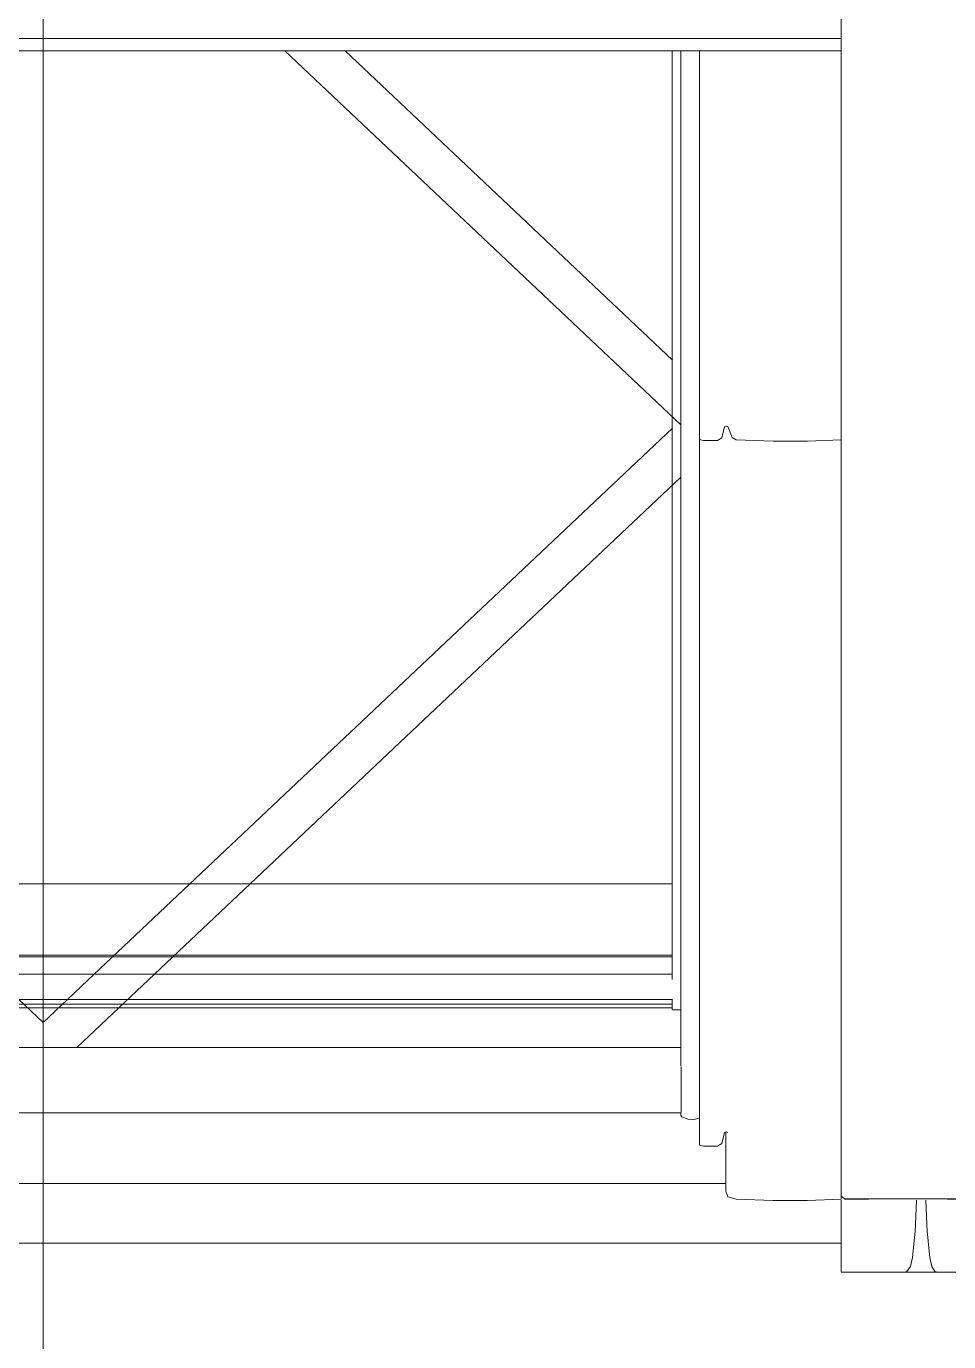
# Model space of a CAD drawing. Header units: metres. Extents: x -3 to 171, y -23 to 41.
# Drawn here: x 1.444 to 1.88, y -15.08 to -14.458 of the extents above; entities that cross this region are included whole.
import ezdxf

# ---------------------------------------------------------------- set-up
doc = ezdxf.new("R2010")
doc.units = ezdxf.units.M
doc.header["$MEASUREMENT"] = 0
doc.set_wipeout_variables(frame=1)
for name, pattern in [('Achse', [0.004, 0.002, -0.001, 0, -0.001]), ('Baufluchtlinie', [0.013, 0.008, -0.005]), ('Wipeout_Contour', [1, 0, -1])]:
    doc.linetypes.add(name, pattern=pattern)
for name, color, linetype in [('6._Dach PP STG1_1_000 Achsraster', 7, 'Continuous'), ('6._Dach PP STG1_1_325 Dachfenster', 7, 'Continuous'), ('6._Dach PP STG1_1_Neubau_840 Baulinien', 7, 'Continuous')]:
    doc.layers.add(name, color=color, linetype=linetype)

msp = doc.modelspace()

# ---------------------------------------------------------------- linework, layer by layer
at = {"layer": '6._Dach PP STG1_1_000 Achsraster', "color": 5, "linetype": 'Achse', "lineweight": 0, "ltscale": 1000}
msp.add_line((-1.5, -15), (21, -15), dxfattribs=at)
at = {"layer": '6._Dach PP STG1_1_Neubau_840 Baulinien', "color": 1, "linetype": 'Baufluchtlinie', "lineweight": 25, "ltscale": 1000, "true_color": 0xfb0106, "flags": 128}
msp.add_lwpolyline([(-3.0225, -14.98287), (0, -15), (18.98764, -15.00055), (22.9775, -15.00378)], dxfattribs=at)

# ---------------------------------------------------------------- wipeouts: each hides what was drawn before it
at = {"color": 254, "linetype": 'Wipeout_Contour', "lineweight": 0, "ltscale": 90.508005}
msp.add_wipeout([(1.75354, -14.46976), (1.75354, -14.94961), (1.75364, -14.97173), (1.75354, -14.97286), (1.75404, -14.97371), (1.75404, -14.46976)], dxfattribs=at).dxf.layer = '6._Dach PP STG1_1_325 Dachfenster'
at = {"color": 254, "linetype": 'Wipeout_Contour', "lineweight": 0, "ltscale": 58.699211}
msp.add_wipeout([(1.77424, -14.64745), (1.77504, -14.64717), (1.77504, -14.46976), (1.77424, -14.46976)], dxfattribs=at).dxf.layer = '6._Dach PP STG1_1_325 Dachfenster'
at = {"color": 254, "linetype": 'Wipeout_Contour', "lineweight": 0, "ltscale": 60.459899}
msp.add_wipeout([(1.07494, -15.02858), (1.07494, -15.03311), (1.82934, -15.03311), (1.82934, -15.02858)], dxfattribs=at).dxf.layer = '6._Dach PP STG1_1_325 Dachfenster'
at = {"color": 254, "linetype": 'Wipeout_Contour', "lineweight": 0, "ltscale": 45.117715}
msp.add_wipeout([(1.82934, -15.04683), (1.85944, -15.04719), (1.86044, -15.04689)], dxfattribs=at).dxf.layer = '6._Dach PP STG1_1_325 Dachfenster'

# ---------------------------------------------------------------- next in the draw order: wipeouts: each hides what was drawn before it
at = {"color": 254, "linetype": 'Wipeout_Contour', "lineweight": 0, "ltscale": 59.340932}
msp.add_wipeout([(1.75404, -14.46976), (1.75404, -14.97371), (1.75684, -14.97484), (1.75684, -14.46976)], dxfattribs=at).dxf.layer = '6._Dach PP STG1_1_325 Dachfenster'
at = {"color": 254, "linetype": 'Wipeout_Contour', "lineweight": 0, "ltscale": 58.699934}
msp.add_wipeout([(1.77504, -14.64717), (1.77584, -14.64738), (1.77584, -14.46976), (1.77504, -14.46976)], dxfattribs=at).dxf.layer = '6._Dach PP STG1_1_325 Dachfenster'

# ---------------------------------------------------------------- next in the draw order: wipeouts: each hides what was drawn before it
at = {"color": 254, "linetype": 'Wipeout_Contour', "lineweight": 0, "ltscale": 58.679236}
msp.add_wipeout([(1.77584, -14.46976), (1.77584, -14.64738), (1.77784, -14.65254), (1.77784, -14.46976)], dxfattribs=at).dxf.layer = '6._Dach PP STG1_1_325 Dachfenster'
at = {"color": 254, "linetype": 'Wipeout_Contour', "lineweight": 0, "ltscale": 45.304125}
msp.add_wipeout([(1.75354, -14.67124), (1.46802, -14.9409), (1.75354, -14.9409)], dxfattribs=at).dxf.layer = '6._Dach PP STG1_1_325 Dachfenster'
at = {"color": 254, "linetype": 'Wipeout_Contour', "lineweight": 0, "ltscale": 60.146884}
msp.add_wipeout([(1.15064, -14.95158), (1.15064, -14.9566), (1.75364, -14.9566), (1.75364, -14.95158)], dxfattribs=at).dxf.layer = '6._Dach PP STG1_1_325 Dachfenster'

# ---------------------------------------------------------------- next in the draw order: wipeouts: each hides what was drawn before it
at = {"color": 254, "linetype": 'Wipeout_Contour', "lineweight": 0, "ltscale": 117.664161}
msp.add_wipeout([(1.15074, -14.6465), (1.15074, -14.67124), (1.43627, -14.9409), (1.46802, -14.9409), (1.75354, -14.67124), (1.75354, -14.6465), (1.5664, -14.46976), (1.33788, -14.46976)], dxfattribs=at).dxf.layer = '6._Dach PP STG1_1_325 Dachfenster'
at = {"color": 254, "linetype": 'Wipeout_Contour', "lineweight": 0, "ltscale": 58.677588}
msp.add_wipeout([(1.77294, -14.46976), (1.77294, -14.65261), (1.77424, -14.64745), (1.77424, -14.46976)], dxfattribs=at).dxf.layer = '6._Dach PP STG1_1_325 Dachfenster'
at = {"color": 254, "linetype": 'Wipeout_Contour', "lineweight": 0, "ltscale": 58.708572}
msp.add_wipeout([(1.77784, -14.65254), (1.77964, -14.6536), (1.77964, -14.46976), (1.77784, -14.46976)], dxfattribs=at).dxf.layer = '6._Dach PP STG1_1_325 Dachfenster'

# ---------------------------------------------------------------- next in the draw order: linework, layer by layer
at = {"layer": '6._Dach PP STG1_1_325 Dachfenster', "color": 7, "linetype": 'Continuous', "lineweight": 13, "ltscale": 1000, "flags": 128}
for points in [[(1.45214, -14.92902), (1.44069, -14.9182), (1.43095, -14.90901), (1.15471, -14.64812)], [(1.74944, -14.86354), (1.15484, -14.86354)], [(1.74944, -14.89727), (1.15484, -14.89727)], [(1.74944, -14.89805), (1.15484, -14.89805)], [(1.74944, -14.90618), (1.15484, -14.90618)], [(1.74958, -14.9182), (1.15471, -14.9182)], [(1.74944, -14.92294), (1.74944, -14.9182)], [(1.74944, -14.9204), (1.15484, -14.9204)], [(1.74944, -14.92209), (1.15484, -14.92209)], [(1.75354, -14.92315), (1.74964, -14.92315)]]:
    msp.add_lwpolyline(points, dxfattribs=at)

# ---------------------------------------------------------------- next in the draw order: wipeouts: each hides what was drawn before it
at = {"color": 254, "linetype": 'Wipeout_Contour', "lineweight": 0, "ltscale": 43.359989}
msp.add_wipeout([(1.5664, -14.46976), (1.75354, -14.6465), (1.75354, -14.46976)], dxfattribs=at).dxf.layer = '6._Dach PP STG1_1_325 Dachfenster'
at = {"color": 254, "linetype": 'Wipeout_Contour', "lineweight": 0, "ltscale": 58.710515}
msp.add_wipeout([(1.76424, -14.46976), (1.76424, -14.65389), (1.77084, -14.65389), (1.77084, -14.46976)], dxfattribs=at).dxf.layer = '6._Dach PP STG1_1_325 Dachfenster'
at = {"color": 254, "linetype": 'Wipeout_Contour', "lineweight": 0, "ltscale": 58.717726}
msp.add_wipeout([(1.77964, -14.6536), (1.79724, -14.65417), (1.79724, -14.46976), (1.77964, -14.46976)], dxfattribs=at).dxf.layer = '6._Dach PP STG1_1_325 Dachfenster'
at = {"color": 254, "linetype": 'Wipeout_Contour', "lineweight": 0, "ltscale": 45.599319}
msp.add_wipeout([(1.15074, -14.94097), (1.75354, -14.94097), (1.15074, -14.9409)], dxfattribs=at).dxf.layer = '6._Dach PP STG1_1_325 Dachfenster'

# ---------------------------------------------------------------- next in the draw order: linework, layer by layer
at = {"layer": '6._Dach PP STG1_1_325 Dachfenster', "color": 7, "linetype": 'Continuous', "lineweight": 13, "ltscale": 1000, "flags": 128}
msp.add_lwpolyline([(1.45214, -14.92902), (1.4636, -14.9182), (1.47333, -14.90901), (1.74958, -14.64812)], dxfattribs=at)

# ---------------------------------------------------------------- next in the draw order: wipeouts: each hides what was drawn before it
at = {"color": 254, "linetype": 'Wipeout_Contour', "lineweight": 0, "ltscale": 58.705276}
msp.add_wipeout([(1.76234, -14.65339), (1.76424, -14.65389), (1.76424, -14.46976), (1.76234, -14.46976)], dxfattribs=at).dxf.layer = '6._Dach PP STG1_1_325 Dachfenster'
at = {"color": 254, "linetype": 'Wipeout_Contour', "lineweight": 0, "ltscale": 58.704423}
msp.add_wipeout([(1.77084, -14.65389), (1.77294, -14.65261), (1.77294, -14.46976), (1.77084, -14.46976)], dxfattribs=at).dxf.layer = '6._Dach PP STG1_1_325 Dachfenster'
at = {"color": 254, "linetype": 'Wipeout_Contour', "lineweight": 0, "ltscale": 58.729599}
msp.add_wipeout([(1.81344, -14.46976), (1.79724, -14.46976), (1.79724, -14.65417), (1.81344, -14.65417)], dxfattribs=at).dxf.layer = '6._Dach PP STG1_1_325 Dachfenster'
at = {"color": 254, "linetype": 'Wipeout_Contour', "lineweight": 0, "ltscale": 60.10553}
msp.add_wipeout([(1.15074, -14.94097), (1.15074, -14.94642), (1.75354, -14.94642), (1.75354, -14.94097)], dxfattribs=at).dxf.layer = '6._Dach PP STG1_1_325 Dachfenster'

# ---------------------------------------------------------------- next in the draw order: linework, layer by layer
at = {"layer": '6._Dach PP STG1_1_325 Dachfenster', "color": 7, "linetype": 'Continuous', "lineweight": 13, "ltscale": 1000, "flags": 128}
for points in [[(1.46802, -14.9409), (1.75354, -14.67124)], [(1.75354, -14.9409), (1.15074, -14.9409)], [(1.75354, -14.94097), (1.15074, -14.94097)]]:
    msp.add_lwpolyline(points, dxfattribs=at)

# ---------------------------------------------------------------- next in the draw order: wipeouts: each hides what was drawn before it
at = {"color": 254, "linetype": 'Wipeout_Contour', "lineweight": 0, "ltscale": 59.345613}
msp.add_wipeout([(1.75684, -14.46976), (1.75684, -14.97484), (1.75994, -14.97491), (1.75994, -14.46976)], dxfattribs=at).dxf.layer = '6._Dach PP STG1_1_325 Dachfenster'
at = {"color": 254, "linetype": 'Wipeout_Contour', "lineweight": 0, "ltscale": 58.734251}
msp.add_wipeout([(1.81344, -14.46976), (1.81344, -14.65417), (1.82934, -14.65366), (1.82934, -14.46976)], dxfattribs=at).dxf.layer = '6._Dach PP STG1_1_325 Dachfenster'
at = {"color": 254, "linetype": 'Wipeout_Contour', "lineweight": 0, "ltscale": 59.71652}
msp.add_wipeout([(1.77424, -14.64745), (1.77424, -14.98114), (1.77504, -14.98085), (1.77504, -14.64717)], dxfattribs=at).dxf.layer = '6._Dach PP STG1_1_325 Dachfenster'
at = {"color": 254, "linetype": 'Wipeout_Contour', "lineweight": 0, "ltscale": 60.120406}
msp.add_wipeout([(1.75354, -14.94712), (1.15074, -14.94712), (1.15074, -14.94776), (1.75354, -14.94776)], dxfattribs=at).dxf.layer = '6._Dach PP STG1_1_325 Dachfenster'

# ---------------------------------------------------------------- next in the draw order: wipeouts: each hides what was drawn before it
at = {"color": 254, "linetype": 'Wipeout_Contour', "lineweight": 0, "ltscale": 59.407474}
msp.add_wipeout([(1.83104, -14.44058), (1.83104, -15.01247), (1.86644, -15.01247), (1.86644, -14.44058)], dxfattribs=at).dxf.layer = '6._Dach PP STG1_1_325 Dachfenster'
at = {"color": 254, "linetype": 'Wipeout_Contour', "lineweight": 0, "ltscale": 59.344684}
msp.add_wipeout([(1.75994, -14.97491), (1.76234, -14.97409), (1.76234, -14.46976), (1.75994, -14.46976)], dxfattribs=at).dxf.layer = '6._Dach PP STG1_1_325 Dachfenster'
at = {"color": 254, "linetype": 'Wipeout_Contour', "lineweight": 0, "ltscale": 59.726699}
msp.add_wipeout([(1.77424, -14.64745), (1.77294, -14.65261), (1.77294, -14.9863), (1.77424, -14.98114)], dxfattribs=at).dxf.layer = '6._Dach PP STG1_1_325 Dachfenster'
at = {"color": 254, "linetype": 'Wipeout_Contour', "lineweight": 0, "ltscale": 59.741457}
msp.add_wipeout([(1.77964, -14.6536), (1.77784, -14.65254), (1.77784, -14.98626), (1.77964, -14.98732)], dxfattribs=at).dxf.layer = '6._Dach PP STG1_1_325 Dachfenster'
at = {"color": 254, "linetype": 'Wipeout_Contour', "lineweight": 0, "ltscale": 60.135184}
msp.add_wipeout([(1.15064, -14.95073), (1.15064, -14.95158), (1.75364, -14.95158), (1.75364, -14.95073)], dxfattribs=at).dxf.layer = '6._Dach PP STG1_1_325 Dachfenster'

# ---------------------------------------------------------------- next in the draw order: wipeouts: each hides what was drawn before it
at = {"color": 254, "linetype": 'Wipeout_Contour', "lineweight": 0, "ltscale": 59.394494}
msp.add_wipeout([(1.82934, -14.44058), (1.82934, -15.01121), (1.83104, -15.01247), (1.83104, -14.44058)], dxfattribs=at).dxf.layer = '6._Dach PP STG1_1_325 Dachfenster'
at = {"color": 254, "linetype": 'Wipeout_Contour', "lineweight": 0, "ltscale": 59.425739}
msp.add_wipeout([(1.86644, -14.44058), (1.86644, -15.01247), (1.90324, -15.01247), (1.90324, -14.44058)], dxfattribs=at).dxf.layer = '6._Dach PP STG1_1_325 Dachfenster'
at = {"color": 254, "linetype": 'Wipeout_Contour', "lineweight": 0, "ltscale": 59.728286}
msp.add_wipeout([(1.77584, -14.64738), (1.77584, -14.9811), (1.77784, -14.98626), (1.77784, -14.65254)], dxfattribs=at).dxf.layer = '6._Dach PP STG1_1_325 Dachfenster'
at = {"color": 254, "linetype": 'Wipeout_Contour', "lineweight": 0, "ltscale": 59.739296}
msp.add_wipeout([(1.76424, -14.65389), (1.76424, -14.98757), (1.77084, -14.98757), (1.77084, -14.65389)], dxfattribs=at).dxf.layer = '6._Dach PP STG1_1_325 Dachfenster'
at = {"color": 254, "linetype": 'Wipeout_Contour', "lineweight": 0, "ltscale": 90.137543}
msp.add_wipeout([(1.15064, -14.95073), (1.75364, -14.95073), (1.75364, -14.94988), (1.75354, -14.94882), (1.15074, -14.94882), (1.15074, -14.94961)], dxfattribs=at).dxf.layer = '6._Dach PP STG1_1_325 Dachfenster'

# ---------------------------------------------------------------- next in the draw order: wipeouts: each hides what was drawn before it
at = {"color": 254, "linetype": 'Wipeout_Contour', "lineweight": 0, "ltscale": 58.2168}
msp.add_wipeout([(1.07494, -14.46963), (1.82934, -14.46963), (1.82934, -14.46389), (1.07494, -14.46389)], dxfattribs=at).dxf.layer = '6._Dach PP STG1_1_325 Dachfenster'
at = {"color": 254, "linetype": 'Wipeout_Contour', "lineweight": 0, "ltscale": 59.73627}
msp.add_wipeout([(1.76234, -14.65339), (1.76234, -14.98708), (1.76424, -14.98757), (1.76424, -14.65389)], dxfattribs=at).dxf.layer = '6._Dach PP STG1_1_325 Dachfenster'
at = {"color": 254, "linetype": 'Wipeout_Contour', "lineweight": 0, "ltscale": 59.738768}
msp.add_wipeout([(1.77294, -14.65261), (1.77084, -14.65389), (1.77084, -14.98757), (1.77294, -14.9863)], dxfattribs=at).dxf.layer = '6._Dach PP STG1_1_325 Dachfenster'
at = {"color": 254, "linetype": 'Wipeout_Contour', "lineweight": 0, "ltscale": 59.749458}
msp.add_wipeout([(1.79724, -14.65417), (1.77964, -14.6536), (1.77964, -14.98732), (1.79724, -14.98789)], dxfattribs=at).dxf.layer = '6._Dach PP STG1_1_325 Dachfenster'
at = {"color": 254, "linetype": 'Wipeout_Contour', "lineweight": 0, "ltscale": 59.765495}
msp.add_wipeout([(1.81344, -14.65417), (1.81344, -14.98789), (1.82934, -14.98738), (1.82934, -14.65366)], dxfattribs=at).dxf.layer = '6._Dach PP STG1_1_325 Dachfenster'
at = {"color": 254, "linetype": 'Wipeout_Contour', "lineweight": 0, "ltscale": 60.123793}
msp.add_wipeout([(1.15074, -14.94882), (1.75354, -14.94882), (1.75354, -14.94776), (1.15074, -14.94776)], dxfattribs=at).dxf.layer = '6._Dach PP STG1_1_325 Dachfenster'
at = {"color": 254, "linetype": 'Wipeout_Contour', "lineweight": 0, "ltscale": 239.822809}
msp.add_wipeout([(1.07494, -15.01269), (1.07494, -15.02356), (1.82934, -15.02356), (1.82934, -15.01269), (1.81344, -15.0132), (1.79724, -15.0132), (1.77964, -15.01264), (1.77584, -15.01158), (1.77484, -15.00882), (1.77484, -15.00525), (1.12944, -15.00525), (1.12944, -15.00882), (1.12844, -15.01158), (1.12464, -15.01264), (1.10704, -15.0132), (1.09084, -15.0132)], dxfattribs=at).dxf.layer = '6._Dach PP STG1_1_325 Dachfenster'

# ---------------------------------------------------------------- next in the draw order: linework, layer by layer
at = {"layer": '6._Dach PP STG1_1_325 Dachfenster', "color": 7, "linetype": 'Continuous', "lineweight": 13, "ltscale": 1000, "flags": 128}
msp.add_lwpolyline([(1.76234, -14.65339), (1.76424, -14.65389), (1.77084, -14.65389)], dxfattribs=at)

# ---------------------------------------------------------------- next in the draw order: wipeouts: each hides what was drawn before it
at = {"color": 254, "linetype": 'Wipeout_Contour', "lineweight": 0, "ltscale": 58.202342}
msp.add_wipeout([(1.07494, -14.46389), (1.82934, -14.46389), (1.82934, -14.46237), (1.07494, -14.46237)], dxfattribs=at).dxf.layer = '6._Dach PP STG1_1_325 Dachfenster'
at = {"color": 254, "linetype": 'Wipeout_Contour', "lineweight": 0, "ltscale": 44.195683}
msp.add_wipeout([(1.07494, -14.46976), (1.82934, -14.46976), (1.07494, -14.46963)], dxfattribs=at).dxf.layer = '6._Dach PP STG1_1_325 Dachfenster'
at = {"color": 254, "linetype": 'Wipeout_Contour', "lineweight": 0, "ltscale": 59.727576}
msp.add_wipeout([(1.77584, -14.64738), (1.77504, -14.64717), (1.77504, -14.98085), (1.77574, -14.98104)], dxfattribs=at).dxf.layer = '6._Dach PP STG1_1_325 Dachfenster'
at = {"color": 254, "linetype": 'Wipeout_Contour', "lineweight": 0, "ltscale": 59.758715}
msp.add_wipeout([(1.79724, -14.65417), (1.79724, -14.98789), (1.81344, -14.98789), (1.81344, -14.65417)], dxfattribs=at).dxf.layer = '6._Dach PP STG1_1_325 Dachfenster'
at = {"color": 254, "linetype": 'Wipeout_Contour', "lineweight": 0, "ltscale": 60.117735}
msp.add_wipeout([(1.15074, -14.94642), (1.15074, -14.94712), (1.75354, -14.94712), (1.75354, -14.94642)], dxfattribs=at).dxf.layer = '6._Dach PP STG1_1_325 Dachfenster'
at = {"color": 254, "linetype": 'Wipeout_Contour', "lineweight": 0, "ltscale": 60.439635}
msp.add_wipeout([(1.07494, -15.02689), (1.82934, -15.02689), (1.82934, -15.02462), (1.07494, -15.02462)], dxfattribs=at).dxf.layer = '6._Dach PP STG1_1_325 Dachfenster'

# ---------------------------------------------------------------- next in the draw order: linework, layer by layer
at = {"layer": '6._Dach PP STG1_1_325 Dachfenster', "color": 7, "linetype": 'Continuous', "lineweight": 13, "ltscale": 1000, "flags": 128}
for points in [[(1.82934, -14.46976), (1.07494, -14.46976)], [(1.5664, -14.46976), (1.75354, -14.6465)], [(1.59485, -14.46976), (1.74958, -14.61588)], [(1.74944, -14.90873), (1.74944, -14.46976)], [(1.75354, -14.94961), (1.75354, -14.46976)], [(1.77294, -14.65261), (1.77424, -14.64745)], [(1.77424, -14.64745), (1.77504, -14.64717)], [(1.77504, -14.64717), (1.77584, -14.64738)], [(1.77584, -14.64738), (1.77784, -14.65254)], [(1.77084, -14.65389), (1.77294, -14.65261)], [(1.77784, -14.65254), (1.77964, -14.6536)], [(1.77964, -14.6536), (1.79724, -14.65417), (1.81344, -14.65417), (1.82934, -14.65366)]]:
    msp.add_lwpolyline(points, dxfattribs=at)

# ---------------------------------------------------------------- next in the draw order: wipeouts: each hides what was drawn before it
at = {"color": 254, "linetype": 'Wipeout_Contour', "lineweight": 0, "ltscale": 58.186971}
msp.add_wipeout([(1.82934, -14.45811), (1.07494, -14.45811), (1.07494, -14.46042), (1.82934, -14.46042)], dxfattribs=at).dxf.layer = '6._Dach PP STG1_1_325 Dachfenster'
at = {"color": 254, "linetype": 'Wipeout_Contour', "lineweight": 0, "ltscale": 60.459626}
msp.add_wipeout([(1.77964, -14.98732), (1.77964, -15.01264), (1.79724, -15.0132), (1.79724, -14.98789)], dxfattribs=at).dxf.layer = '6._Dach PP STG1_1_325 Dachfenster'
at = {"color": 254, "linetype": 'Wipeout_Contour', "lineweight": 0, "ltscale": 60.447506}
msp.add_wipeout([(1.07494, -15.02689), (1.07494, -15.02858), (1.82934, -15.02858), (1.82934, -15.02689)], dxfattribs=at).dxf.layer = '6._Dach PP STG1_1_325 Dachfenster'

# ---------------------------------------------------------------- next in the draw order: wipeouts: each hides what was drawn before it
at = {"color": 254, "linetype": 'Wipeout_Contour', "lineweight": 0, "ltscale": 58.195444}
msp.add_wipeout([(1.82934, -14.46042), (1.07494, -14.46042), (1.07494, -14.46237), (1.82934, -14.46237)], dxfattribs=at).dxf.layer = '6._Dach PP STG1_1_325 Dachfenster'
at = {"color": 254, "linetype": 'Wipeout_Contour', "lineweight": 0, "ltscale": 60.538254}
msp.add_wipeout([(1.77584, -14.98117), (1.77484, -15.00882), (1.77584, -15.01158), (1.77784, -14.98626)], dxfattribs=at).dxf.layer = '6._Dach PP STG1_1_325 Dachfenster'
at = {"color": 254, "linetype": 'Wipeout_Contour', "lineweight": 0, "ltscale": 60.468629}
msp.add_wipeout([(1.79724, -14.98789), (1.79724, -15.0132), (1.81344, -15.0132), (1.81344, -14.98789)], dxfattribs=at).dxf.layer = '6._Dach PP STG1_1_325 Dachfenster'
at = {"color": 254, "linetype": 'Wipeout_Contour', "lineweight": 0, "ltscale": 60.433018}
msp.add_wipeout([(1.07494, -15.02356), (1.07494, -15.02462), (1.82934, -15.02462), (1.82934, -15.02356)], dxfattribs=at).dxf.layer = '6._Dach PP STG1_1_325 Dachfenster'
at = {"color": 254, "linetype": 'Wipeout_Contour', "lineweight": 0, "ltscale": 60.624419}
msp.add_wipeout([(1.86432, -15.02775), (1.82934, -15.02775), (1.82934, -15.04027), (1.86311, -15.04027)], dxfattribs=at).dxf.layer = '6._Dach PP STG1_1_325 Dachfenster'

# ---------------------------------------------------------------- next in the draw order: linework, layer by layer
at = {"layer": '6._Dach PP STG1_1_325 Dachfenster', "color": 7, "linetype": 'Continuous', "lineweight": 13, "ltscale": 1000, "flags": 128}
for points in [[(1.82934, -14.46389), (1.07494, -14.46389)], [(1.07494, -15.03339), (1.82934, -15.03339)]]:
    msp.add_lwpolyline(points, dxfattribs=at)

# ---------------------------------------------------------------- next in the draw order: wipeouts: each hides what was drawn before it
at = {"color": 254, "linetype": 'Wipeout_Contour', "lineweight": 0, "ltscale": 45.745651}
msp.add_wipeout([(1.77964, -14.98732), (1.77584, -15.01158), (1.77964, -15.01264)], dxfattribs=at).dxf.layer = '6._Dach PP STG1_1_325 Dachfenster'
at = {"color": 254, "linetype": 'Wipeout_Contour', "lineweight": 0, "ltscale": 60.47513}
msp.add_wipeout([(1.81344, -14.98789), (1.81344, -15.0132), (1.82934, -15.01269), (1.82934, -14.98738)], dxfattribs=at).dxf.layer = '6._Dach PP STG1_1_325 Dachfenster'
at = {"color": 254, "linetype": 'Wipeout_Contour', "lineweight": 0, "ltscale": 60.656742}
msp.add_wipeout([(1.86311, -15.04027), (1.82934, -15.04027), (1.82934, -15.04449), (1.86215, -15.04449)], dxfattribs=at).dxf.layer = '6._Dach PP STG1_1_325 Dachfenster'

# ---------------------------------------------------------------- next in the draw order: wipeouts: each hides what was drawn before it
at = {"color": 254, "linetype": 'Wipeout_Contour', "lineweight": 0, "ltscale": 44.855218}
msp.add_wipeout([(1.77584, -15.01158), (1.77964, -14.98732), (1.77784, -14.98626)], dxfattribs=at).dxf.layer = '6._Dach PP STG1_1_325 Dachfenster'
at = {"color": 254, "linetype": 'Wipeout_Contour', "lineweight": 0, "ltscale": 75.938276}
msp.add_wipeout([(1.82934, -15.01304), (1.82934, -15.02775), (1.86432, -15.02775), (1.86444, -15.02455), (1.86495, -15.01304)], dxfattribs=at).dxf.layer = '6._Dach PP STG1_1_325 Dachfenster'
at = {"color": 254, "linetype": 'Wipeout_Contour', "lineweight": 0, "ltscale": 60.672828}
msp.add_wipeout([(1.82934, -15.04683), (1.87355, -15.04683), (1.87214, -15.04449), (1.82934, -15.04449)], dxfattribs=at).dxf.layer = '6._Dach PP STG1_1_325 Dachfenster'

# ---------------------------------------------------------------- next in the draw order: wipeouts: each hides what was drawn before it
at = {"color": 254, "linetype": 'Wipeout_Contour', "lineweight": 0, "ltscale": 59.513398}
msp.add_wipeout([(1.77484, -14.98092), (1.77484, -15.00882), (1.77584, -14.98117), (1.77504, -14.98085)], dxfattribs=at).dxf.layer = '6._Dach PP STG1_1_325 Dachfenster'
at = {"color": 254, "linetype": 'Wipeout_Contour', "lineweight": 0, "ltscale": 45.960883}
msp.add_wipeout([(1.82934, -15.01304), (1.86495, -15.01304), (1.82934, -15.01262)], dxfattribs=at).dxf.layer = '6._Dach PP STG1_1_325 Dachfenster'
at = {"color": 254, "linetype": 'Wipeout_Contour', "lineweight": 0, "ltscale": 46.07158}
msp.add_wipeout([(1.85944, -15.04719), (1.90494, -15.04719), (1.86074, -15.04683)], dxfattribs=at).dxf.layer = '6._Dach PP STG1_1_325 Dachfenster'

# ---------------------------------------------------------------- next in the draw order: linework, layer by layer
at = {"layer": '6._Dach PP STG1_1_325 Dachfenster', "color": 7, "linetype": 'Continuous', "lineweight": 13, "ltscale": 1000, "flags": 128}
msp.add_lwpolyline([(1.77484, -15.00882), (1.77584, -15.01158)], dxfattribs=at)

# ---------------------------------------------------------------- next in the draw order: wipeouts: each hides what was drawn before it
at = {"color": 254, "linetype": 'Wipeout_Contour', "lineweight": 0, "ltscale": 60.32839}
msp.add_wipeout([(1.12944, -14.99323), (1.12944, -15.00518), (1.77484, -15.00518), (1.77484, -14.99323)], dxfattribs=at).dxf.layer = '6._Dach PP STG1_1_325 Dachfenster'
at = {"color": 254, "linetype": 'Wipeout_Contour', "lineweight": 0, "ltscale": 61.53369}
msp.add_wipeout([(1.82934, -15.01262), (1.86487, -15.01262), (1.83104, -15.01247), (1.82934, -15.01121)], dxfattribs=at).dxf.layer = '6._Dach PP STG1_1_325 Dachfenster'
at = {"color": 254, "linetype": 'Wipeout_Contour', "lineweight": 0, "ltscale": 60.681913}
msp.add_wipeout([(1.90494, -15.04449), (1.87214, -15.04449), (1.87355, -15.04683), (1.90494, -15.04683)], dxfattribs=at).dxf.layer = '6._Dach PP STG1_1_325 Dachfenster'

# ---------------------------------------------------------------- next in the draw order: linework, layer by layer
at = {"layer": '6._Dach PP STG1_1_325 Dachfenster', "color": 7, "linetype": 'Continuous', "lineweight": 13, "ltscale": 1000, "flags": 128}
for points in [[(1.82934, -15.01121), (1.82934, -14.44058)], [(1.77484, -15.00525), (1.12944, -15.00525)], [(1.77584, -15.01158), (1.77964, -15.01264), (1.79724, -15.0132), (1.81344, -15.0132), (1.82934, -15.01269)], [(1.83104, -15.01247), (1.82934, -15.01121)], [(1.82934, -15.01121), (1.82934, -15.01262)], [(1.82934, -15.01304), (1.82934, -15.02775), (1.82934, -15.04027), (1.82934, -15.04449), (1.82934, -15.04683)]]:
    msp.add_lwpolyline(points, dxfattribs=at)

# ---------------------------------------------------------------- next in the draw order: wipeouts: each hides what was drawn before it
at = {"color": 254, "linetype": 'Wipeout_Contour', "lineweight": 0, "ltscale": 240.253709}
msp.add_wipeout([(1.12944, -14.98092), (1.12944, -14.99323), (1.77484, -14.99323), (1.77484, -14.98092), (1.77424, -14.98114), (1.77294, -14.9863), (1.77084, -14.98757), (1.76424, -14.98757), (1.76234, -14.98708), (1.76234, -14.97866), (1.14194, -14.97866), (1.14194, -14.98708), (1.14004, -14.98757), (1.13344, -14.98757), (1.13134, -14.9863), (1.13004, -14.98114)], dxfattribs=at).dxf.layer = '6._Dach PP STG1_1_325 Dachfenster'
at = {"color": 254, "linetype": 'Wipeout_Contour', "lineweight": 0, "ltscale": 61.220138}
msp.add_wipeout([(1.86481, -15.01247), (1.90494, -15.01262), (1.90494, -15.01121), (1.90324, -15.01247)], dxfattribs=at).dxf.layer = '6._Dach PP STG1_1_325 Dachfenster'
at = {"color": 254, "linetype": 'Wipeout_Contour', "lineweight": 0, "ltscale": 60.669322}
msp.add_wipeout([(1.86311, -15.04027), (1.86215, -15.04449), (1.90494, -15.04449), (1.90494, -15.04027)], dxfattribs=at).dxf.layer = '6._Dach PP STG1_1_325 Dachfenster'

# ---------------------------------------------------------------- next in the draw order: linework, layer by layer
at = {"layer": '6._Dach PP STG1_1_325 Dachfenster', "color": 7, "linetype": 'Continuous', "lineweight": 13, "ltscale": 1000, "flags": 128}
for points in [[(1.77294, -14.9863), (1.77424, -14.98114)], [(1.77424, -14.98114), (1.77504, -14.98085)], [(1.77484, -14.98092), (1.77484, -15.00882)], [(1.77504, -14.98085), (1.77574, -14.98104)], [(1.76234, -14.98708), (1.76424, -14.98757), (1.77084, -14.98757)], [(1.77084, -14.98757), (1.77294, -14.9863)], [(1.90494, -15.04719), (1.85944, -15.04719), (1.82934, -15.04719)]]:
    msp.add_lwpolyline(points, dxfattribs=at)

# ---------------------------------------------------------------- next in the draw order: wipeouts: each hides what was drawn before it
at = {"color": 254, "linetype": 'Wipeout_Contour', "lineweight": 0, "ltscale": 209.08802}
msp.add_wipeout([(1.14194, -14.97409), (1.14194, -14.97866), (1.76234, -14.97866), (1.76234, -14.97409), (1.75994, -14.97491), (1.75684, -14.97484), (1.75404, -14.97371), (1.75354, -14.97286), (1.75354, -14.97173), (1.15074, -14.97173), (1.15074, -14.97286), (1.15024, -14.97371), (1.14744, -14.97484), (1.14434, -14.97491)], dxfattribs=at).dxf.layer = '6._Dach PP STG1_1_325 Dachfenster'
at = {"color": 254, "linetype": 'Wipeout_Contour', "lineweight": 0, "ltscale": 60.635422}
msp.add_wipeout([(1.86311, -15.04027), (1.90494, -15.04027), (1.90494, -15.02775), (1.86432, -15.02775)], dxfattribs=at).dxf.layer = '6._Dach PP STG1_1_325 Dachfenster'

# ---------------------------------------------------------------- next in the draw order: linework, layer by layer
at = {"layer": '6._Dach PP STG1_1_325 Dachfenster', "color": 7, "linetype": 'Continuous', "lineweight": 13, "ltscale": 1000, "flags": 128}
for points in [[(1.76234, -14.98708), (1.76234, -14.65339), (1.76234, -14.46976)], [(1.75684, -14.97484), (1.75994, -14.97491)], [(1.75994, -14.97491), (1.76234, -14.97409)]]:
    msp.add_lwpolyline(points, dxfattribs=at)

# ---------------------------------------------------------------- next in the draw order: wipeouts: each hides what was drawn before it
at = {"color": 254, "linetype": 'Wipeout_Contour', "lineweight": 0, "ltscale": 60.195158}
msp.add_wipeout([(1.15064, -14.97152), (1.75364, -14.97152), (1.75364, -14.96091), (1.15064, -14.96091)], dxfattribs=at).dxf.layer = '6._Dach PP STG1_1_325 Dachfenster'
at = {"color": 254, "linetype": 'Wipeout_Contour', "lineweight": 0, "ltscale": 76.072035}
msp.add_wipeout([(1.86432, -15.02775), (1.90494, -15.02775), (1.90494, -15.01304), (1.86495, -15.01304), (1.86444, -15.02455)], dxfattribs=at).dxf.layer = '6._Dach PP STG1_1_325 Dachfenster'

# ---------------------------------------------------------------- next in the draw order: wipeouts: each hides what was drawn before it
at = {"color": 254, "linetype": 'Wipeout_Contour', "lineweight": 0, "ltscale": 60.165443}
msp.add_wipeout([(1.15064, -14.96091), (1.75364, -14.96091), (1.75364, -14.9566), (1.15064, -14.9566)], dxfattribs=at).dxf.layer = '6._Dach PP STG1_1_325 Dachfenster'
at = {"color": 254, "linetype": 'Wipeout_Contour', "lineweight": 0, "ltscale": 45.690888}
msp.add_wipeout([(1.15064, -14.97173), (1.75364, -14.97173), (1.15064, -14.97152)], dxfattribs=at).dxf.layer = '6._Dach PP STG1_1_325 Dachfenster'
at = {"color": 254, "linetype": 'Wipeout_Contour', "lineweight": 0, "ltscale": 44.86396}
msp.add_wipeout([(1.90494, -15.01262), (1.86487, -15.01262), (1.90494, -15.01304)], dxfattribs=at).dxf.layer = '6._Dach PP STG1_1_325 Dachfenster'

# ---------------------------------------------------------------- next in the draw order: linework, layer by layer
at = {"layer": '6._Dach PP STG1_1_325 Dachfenster', "color": 7, "linetype": 'Continuous', "lineweight": 13, "ltscale": 1000}
msp.add_line((1.45214, -15.88032), (1.45214, -13.9497), dxfattribs=at)
at = {"layer": '6._Dach PP STG1_1_325 Dachfenster', "color": 7, "linetype": 'Continuous', "lineweight": 13, "ltscale": 1000, "flags": 128}
for points in [[(1.75364, -14.94988), (1.75364, -14.95073), (1.75364, -14.95158), (1.75364, -14.9566), (1.75364, -14.96091), (1.75364, -14.97152)], [(1.75364, -14.97173), (1.15064, -14.97173)], [(1.75354, -14.97286), (1.75354, -14.97173)], [(1.75354, -14.97286), (1.75404, -14.97371)], [(1.75404, -14.97371), (1.75684, -14.97484)], [(1.90324, -15.01247), (1.86644, -15.01247), (1.83104, -15.01247)], [(1.85944, -15.04719), (1.86044, -15.04689), (1.86215, -15.04449), (1.86311, -15.04027), (1.86432, -15.02775), (1.86444, -15.02455), (1.86495, -15.01304)], [(1.86934, -15.01304), (1.86984, -15.02455), (1.86997, -15.02775), (1.87118, -15.04027), (1.87214, -15.04449), (1.87355, -15.04683), (1.87484, -15.04719)]]:
    msp.add_lwpolyline(points, dxfattribs=at)

doc.saveas('drawing.dxf')
